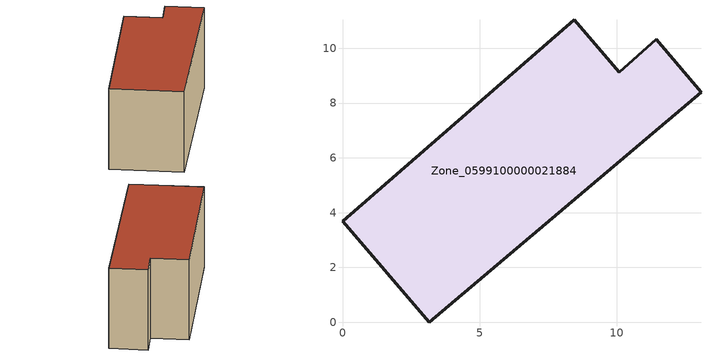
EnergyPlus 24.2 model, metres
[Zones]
Zone_0599100000021884
 floor ground (C_G): 3.16,0 0,3.69 8.46,11.04 10.1,9.13 11.45,10.33 13.08,8.4 z0
 wall outside (C_F): 3.16,0 13.08,8.4 11.45,10.33 10.1,9.13 8.46,11.04 0,3.69 3.16,0 z0:5.68
 roof outside (C_R): 0,3.69 3.16,0 13.08,8.4 11.45,10.33 10.1,9.13 8.46,11.04 z5.68
[BUILDING]
Pand.0599100000021884: North Axis=0; Terrain=City; Loads Convergence Tolerance Value=0.04; Temperature Convergence Tolerance Value=0.4; Solar Distribution=FullExterior; Maximum Number of Warmup Days=25; Minimum Number of Warmup Days=1
[Site:Location]
Rotterdam.The.Hague.AP_ZH_NLD Design_Conditions: Latitude=51.96; Longitude=4.45; Time Zone=1; Elevation=-4.5
[SITE:GROUNDTEMPERATURE:BUILDINGSURFACE]
18, 18, 18, 18, 18, 18, 18, 18, 18, 18, 18, 18
[MATERIAL] Thermal Absorptance=0.9; Solar Absorptance=0.7; Visible Absorptance=0.7
Name | Roughness | Thickness | Conductivity | Density | Specific Heat
G.TI.1946 | MediumSmooth | 0.15 | 1 | 540 | 1210
F.TI.1946 | Rough | 0.3 | 0.857143 | 1920 | 840
R.TI.1946 | MediumRough | 0.2 | 0.1 | 1500 | 1000
[CONSTRUCTION]
C_G: G.TI.1946
C_F: F.TI.1946
C_R: R.TI.1946
[ZONE]
Zone_0599100000021884: Type=1; Multiplier=1; Ceiling Height=Autocalculate; Volume=Autocalculate; Floor Area=autocalculate; Part of Total Floor Area=Yes
[ZONEINFILTRATION:DESIGNFLOWRATE]
Infil_Zone_0599100000021884: Zone or ZoneList or Space or SpaceList=Zone_0599100000021884; Schedule=AlwaysOn; Design Flow Rate Calculation Method=Flow/Area; Flow Rate per Floor Area=0.003; Constant Term Coefficient=1; Temperature Term Coefficient=0; Velocity Term Coefficient=0; Velocity Squared Term Coefficient=0
[HVACTEMPLATE:ZONE:IDEALLOADSAIRSYSTEM]
Zone_0599100000021884: Maximum Heating Supply Air Temperature=50; Minimum Cooling Supply Air Temperature=13; Maximum Heating Supply Air Humidity Ratio=0.0156; Minimum Cooling Supply Air Humidity Ratio=0.0077; Heating Limit=NoLimit; Cooling Limit=NoLimit; Dehumidification Control Type=ConstantSensibleHeatRatio; Cooling Sensible Heat Ratio=0.7; Dehumidification Setpoint=60; Humidification Control Type=None; Humidification Setpoint=30; Outdoor Air Method=None; Outdoor Air Flow Rate per Person=0.00944; Outdoor Air Flow Rate per Zone Floor Area=0; Outdoor Air Flow Rate per Zone=0; Demand Controlled Ventilation Type=None; Outdoor Air Economizer Type=NoEconomizer; Heat Recovery Type=None; Sensible Heat Recovery Effectiveness=0.7; Latent Heat Recovery Effectiveness=0.65
[ZONECONTROL:THERMOSTAT]
ThermostatControl_Zone_0599100000021884: Zone or ZoneList=Zone_0599100000021884; Control Type Schedule=DualSetpointControlType; Control 1=Thermostat_Zone_0599100000021884; Temperature Difference Between Cutout And Setpoint=0
[THERMOSTATSETPOINT:DUALSETPOINT]
Thermostat_Zone_0599100000021884: Heating Setpoint Temperature Schedule=HeatingSetpoint_Zone_0599100000021884; Cooling Setpoint Temperature Schedule=CoolingSetpoint_Zone_0599100000021884
[SCHEDULE:COMPACT]
HeatingSetpoint_Zone_0599100000021884: Through: 12/31, For: AllDays, Until: 24:00, 21
CoolingSetpoint_Zone_0599100000021884: Through: 12/31, For: AllDays, Until: 24:00, 24
DualSetpointControlType: Through: 12/31, For: AllDays, Until: 24:00, 4
AlwaysOn: Through: 12/31, For: AllDays, Until: 24:00, 1
